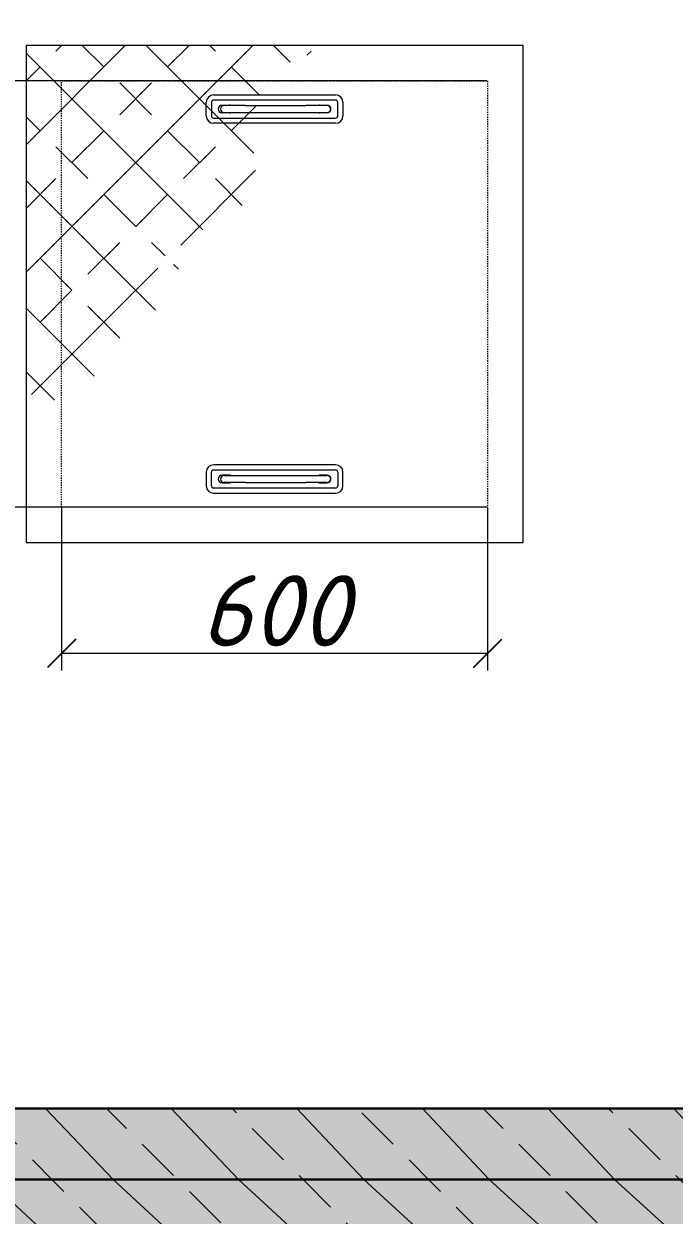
# Model space of a CAD drawing. Header units: millimetres. Extents: x 18305 to 53696, y 2146 to 15344.
# Drawn here: x 31111 to 32027, y 12050 to 13728 of the extents above; entities that cross this region are included whole.
import ezdxf

# ---------------------------------------------------------------- set-up
doc = ezdxf.new("R2010")
doc.units = ezdxf.units.MM
doc.set_wipeout_variables(frame=1)
for name, pattern in [('A_HIDDEN1', [0.333334, 0.166667, -0.166667]), ('DASHDOT2', [0.5, 0.25, -0.125, 0, -0.125]), ('Сплошная', [0])]:
    doc.linetypes.add(name, pattern=pattern)
doc.layers.add('НОЛЬ', color=7, linetype='Continuous')
doc.styles.add('ГОСТ-80', font='isocpeur.ttf', dxfattribs={"height": 80})
doc.styles.add('ИСО курсив', font='isocpeui.ttf')
doc.dimstyles.new('ГОСТ-80', dxfattribs={"dimtxt": 80, "dimasz": 40, "dimexe": 24, "dimexo": 1, "dimgap": 10, "dimtad": 1, "dimdec": 0, "dimtxsty": 'ГОСТ-80', "dimblk": 'OBLIQUE', "dimcen": 2.5, "dimclrd": 251, "dimclre": 251, "dimclrt": 251, "dimadec": 0, "dimazin": 0, "dimtfac": 1, "dimtdec": 0, "dimtmove": 0, "dimatfit": 3, "dimfxl": 250, "dimlwd": 9, "dimlwe": 9, "dimarcsym": 2})

# ---------------------------------------------------------------- blocks, each defined once
blk = doc.blocks.new('*U887')
at = {"lineweight": 18}
h = blk.add_hatch(dxfattribs=at)
h.set_pattern_fill('ANSI33', scale=500)
h.set_pattern_definition([(45, (-270421877.2363863, -182955272.1720382), (-88.38834764831844, 88.38834764831844), []), (45, (-270421788.8480388, -182955272.1720382), (-88.38834764831844, 88.38834764831844), [62.5, -31.25])])
h.paths.add_polyline_path([(0, 6000), (0, 0), (2500, 0), (2500, 6000)])
h.paths.add_polyline_path([(2400, 5900), (2400, 100), (100, 100), (100, 5900)], flags=16)
h = blk.add_hatch(dxfattribs=at)
h.set_pattern_fill('AR-CONC', scale=30)
h.set_pattern_definition([(49.99999999999999, (-270421877.2363863, -182955272.1720382), (215.178054780226, -18.82564049477853), [22.5, -247.5]), (355, (-270421877.2363863, -182955272.1720382), (-41.6254000839, 225.6576401100035), [18, -198]), (100.45144446, (-270421859.304882, -182955273.7408414), (173.5526540181336, 206.8319972905888), [19.12205759999996, -210.3426335999997]), (46.18420000000001, (-270421877.2363863, -182955212.1720382), (320.1723992014717, -49.65578423792296), [33.75, -371.25]), (96.63563549, (-270421850.5553628, -182955216.3100303), (280.3985837022685, 292.2355802323651), [28.6831026, -315.5141279999999]), (351.1841639899999, (-270421877.2363863, -182955212.1720382), (280.3985835164319, 292.2355800809971), [27, -297.0000003]), (21, (-270421847.2363863, -182955227.1720382), (179.0721156355385, -120.7856671996016), [22.5, -247.5]), (326.0000000000001, (-270421847.2363863, -182955227.1720382), (72.99459957647451, 217.5450135140559), [18, -198]), (71.45144474, (-270421832.3137101, -182955237.2375104), (252.0667130189913, 96.75934584190615), [19.122057, -210.3426336]), (37.50000000000001, (-270421877.2363863, -182955272.1720382), (3.647956595187201, 99.86815614939344), [0, -195.6, 0, -201, 0, -198.75]), (7.499999999999999, (-270421877.2363863, -182955272.1720382), (78.92086123264458, 118.3235135647081), [0, -114.6, 0, -191.1, 0, -75.75]), (327.5, (-270421944.1363863, -182955272.1720382), (160.1467308517227, -6.766461520313927), [0, -75, 0, -234, 0, -310.5]), (317.5, (-270421974.1363863, -182955272.1720382), (174.9558508027159, 30.03149469969532), [0, -97.5, 0, -155.4, 0, -220.5])])
h.paths.add_polyline_path([(1.13686837721616e-13, 6000), (0, 9.094947017729282e-13), (2500, -9.094947017729282e-13), (2500, 6000)])
h.paths.add_polyline_path([(2400, 5900), (2400, 100), (100, 100), (100, 5900)], flags=16)
at = {"color": 7, "lineweight": 30}
for points in [[(0, 6000), (2500, 6000), (2500, 0), (0, 0)], [(100, 5900), (2400, 5900), (2400, 100), (100, 100)]]:
    blk.add_lwpolyline(points, close=True, dxfattribs=at)
blk = doc.blocks.new('A$C196e052b')
at = {"color": 252, "lineweight": 18}
blk.add_wipeout([(-400.0000000029106, 799.9999999999998), (-400.0000000029104, 99.99999999999966), (300.0000000000002, 99.99999999999976), (299.9999999999999, 799.9999999999999)], dxfattribs=at)
at = {"lineweight": 13, "ltscale": 2, "transparency": 33554687}
h = blk.add_hatch(dxfattribs=at)
h.set_pattern_fill('ANSI33', color=252, scale=20, angle=90)
h.set_pattern_definition([(135, (-1071955.989897668, -699230.8765057246), (-89.80256121069155, -89.80256121069154), []), (135, (-1071955.989897668, -699141.0739057581), (-89.80256121069155, -89.80256121069154), [63.50000000000002, -31.75000000000001])])
edge = h.paths.add_edge_path()
edge.add_spline(control_points=[(-400, 328.6136316210032), (-381.4811837077141, 222.0423559178598), (-86.93459724960849, 561.0194829106331), (-261.5274742245674, 461.8881329782307), (-250.1235035657883, 471.7240742268041), (-7.720676155295223, 641.090294778347), (-68.65601353859529, 558.5043798824772)], knot_values=[0, 0, 0, 0, 147.1957490608899, 240.430400332696, 284.5336143072386, 347.4544513214497, 347.4544513214497, 347.4544513214497, 347.4544513214497], degree=3, periodic=0)
edge.add_spline(control_points=[(-68.65601353859529, 558.5043798824772), (-83.88816663110629, 692.3374128341675), (-113.837870657444, 780.9436060786247), (63.87716839229688, 800)], knot_values=[347.4544513214497, 347.4544513214497, 347.4544513214497, 347.4544513214497, 519.254660040759, 519.254660040759, 519.254660040759, 519.254660040759], degree=3, periodic=0)
edge.add_line((63.87716839229688, 800), (-400, 800))
edge.add_line((-400, 800), (-400, 328.6136316210032))
h = blk.add_hatch(dxfattribs=at)
h.set_pattern_fill('ANSI33', color=252, scale=20, angle=180)
h.set_pattern_definition([(225, (-1071955.989897668, -699230.8765057246), (89.80256121069154, -89.80256121069155), []), (225, (-1072045.792497635, -699230.8765057246), (89.80256121069154, -89.80256121069155), [63.50000000000002, -31.75000000000001])])
edge = h.paths.add_edge_path()
edge.add_spline(control_points=[(-400, 328.6136316210032), (-381.4811837077141, 222.0423559178598), (-86.93459724960849, 561.0194829106331), (-261.5274742245674, 461.8881329782307), (-250.1235035657883, 471.7240742268041), (-7.720676155295223, 641.090294778347), (-68.65601353859529, 558.5043798824772)], knot_values=[0, 0, 0, 0, 147.1957490608899, 240.430400332696, 284.5336143072386, 347.4544513214497, 347.4544513214497, 347.4544513214497, 347.4544513214497], degree=3, periodic=0)
edge.add_spline(control_points=[(-68.65601353859529, 558.5043798824772), (-83.88816663110629, 692.3374128341675), (-113.837870657444, 780.9436060786247), (63.87716839229688, 800)], knot_values=[347.4544513214497, 347.4544513214497, 347.4544513214497, 347.4544513214497, 519.254660040759, 519.254660040759, 519.254660040759, 519.254660040759], degree=3, periodic=0)
edge.add_line((63.87716839229688, 800), (-400, 800))
edge.add_line((-400, 800), (-400, 328.6136316210032))
at = {"color": 252, "lineweight": 5, "ltscale": 2, "transparency": 33554687}
for p, q in [((-135.8519999996061, 730.4976490735426), (35.85199999657925, 730.4976490735426)), ((35.85199999657925, 723.1653006672277), (-135.8519999996061, 723.1653006672277)), ((-146.2323484137887, 700.8133006691351), (-146.2323484137887, 720.1173006891622)), ((-138.8999999776715, 720.1173006891622), (-138.8999999776715, 700.8133006691351)), ((-123.9000295415753, 715.9652711152448), (-113.9000295415753, 715.9652711152448)), ((-113.9000295415753, 704.9652711152448), (-123.9000295415753, 704.9652711152448)), ((-91.10002952965442, 715.4652711152448), (-121.1000295296544, 715.4652711152448)), ((-121.1000295296544, 705.4652711152448), (-91.10002952965442, 705.4652711152448)), ((-91.10002952965442, 715.4652711152448), (-6.100029529654421, 715.4652711152448)), ((-91.10002952965442, 705.4652711152448), (-6.100029529654421, 705.4652711152448)), ((23.89997047034558, 715.4652711152448), (-6.100029529654421, 715.4652711152448)), ((-6.100029529654421, 705.4652711152448), (23.89997047034558, 705.4652711152448)), ((13.89997047034558, 715.9652711152448), (23.89997047034558, 715.9652711152448)), ((23.89997047034558, 704.9652711152448), (13.89997047034558, 704.9652711152448)), ((38.90000000444707, 700.8133006691351), (38.90000000444707, 720.1173006891622)), ((46.23234844056424, 720.1173006891622), (46.23234844056424, 700.8133006691351)), ((-135.8519999996061, 697.7653006910696), (35.85199999657925, 697.7653006910696)), ((35.85199999657925, 690.4329522847547), (-135.8519999996061, 690.4329522847547)), ((35.85199999657925, 209.5670477151289), (-135.8519999996061, 209.5670477151289)), ((-135.8519999996061, 202.2346992492094), (35.85199999657925, 202.2346992492094)), ((-146.2323484137887, 199.1866992711439), (-146.2323484137887, 179.8826992511167)), ((-138.8999999776715, 179.8826992511167), (-138.8999999776715, 199.1866992711439)), ((-113.9000295415753, 195.0347288250341), (-123.9000295415753, 195.0347288250341)), ((-121.1000295296544, 194.5347288250341), (-91.10002952965442, 194.5347288250341)), ((-91.10002952965442, 184.5347288250341), (-121.1000295296544, 184.5347288250341)), ((-91.10002952965442, 194.5347288250341), (-6.100029529654421, 194.5347288250341)), ((-91.10002952965442, 184.5347288250341), (-6.100029529654421, 184.5347288250341)), ((-6.100029529654421, 194.5347288250341), (23.89997047034558, 194.5347288250341)), ((23.89997047034558, 184.5347288250341), (-6.100029529654421, 184.5347288250341)), ((23.89997047034558, 195.0347288250341), (13.89997047034558, 195.0347288250341)), ((38.90000000444707, 199.1866992711439), (38.90000000444707, 179.8826992511167)), ((46.23234844056424, 179.8826992511167), (46.23234844056424, 199.1866992711439)), ((35.85199999657925, 176.8346992730512), (-135.8519999996061, 176.8346992730512)), ((-135.8519999996061, 169.5023508667364), (35.85199999657925, 169.5023508667364)), ((-123.9000295415753, 184.0347288250341), (-113.9000295415753, 184.0347288250341)), ((13.89997047034558, 184.0347288250341), (23.89997047034558, 184.0347288250341))]:
    blk.add_line(p, q, dxfattribs=at)
at = {"color": 252, "lineweight": 18}
blk.add_lwpolyline([(300, 800), (-400, 800), (-400, 100), (300, 100)], close=True, dxfattribs=at)
at = {"color": 252, "linetype": 'A_HIDDEN1', "lineweight": 20, "ltscale": 10}
blk.add_lwpolyline([(-350, 750), (250, 750), (250, 150), (-350, 150)], close=True, dxfattribs=at)
at = {"color": 252, "lineweight": 5, "ltscale": 2, "transparency": 33554687}
for centre, radius, start, end in [((-135.8519999996061, 720.1173006891622), 10.38034841870831, 90, 180), ((-135.8519999996061, 720.1173006891622), 3.048000000009781, 90, 180), ((35.85199999657925, 720.1173006891622), 10.38034841872286, 0, 90), ((35.85199999657925, 720.1173006891622), 3.047999999995229, 0, 90), ((-123.9000295415753, 710.4652711152448), 5.500000000000002, 90, 270), ((-121.1000295296544, 710.4652711152448), 5.000000000000002, 90, 270), ((-113.9000295415753, 710.4652711152448), 5.50000000000187, 65.38002367758496, 90), ((-113.9000295415753, 710.4652711152448), 5.500000000000002, 270, 294.619976322415), ((13.89997047034558, 710.4652711152448), 5.500000000000002, 90, 114.619976322415), ((13.89997047034558, 710.4652711152448), 5.50000000000187, 245.380023677585, 270), ((23.89997047034558, 710.4652711152448), 5.500000000000002, 270, 90), ((23.89997047034558, 710.4652711152448), 5.000000000000002, 270, 90), ((-135.8519999996061, 700.8133006691351), 10.38034841872286, 180, 270), ((-135.8519999996061, 700.8133006691351), 3.047999999995229, 180, 270), ((35.85199999657925, 700.8133006691351), 3.048000000009781, 270, 0), ((35.85199999657925, 700.8133006691351), 10.38034841870831, 270, 0), ((-135.8519999996061, 199.1866992711439), 10.38034841872286, 90, 180), ((-135.8519999996061, 199.1866992711439), 3.047999999995229, 90, 180), ((35.85199999657925, 199.1866992711439), 10.38034841870831, 0, 90), ((35.85199999657925, 199.1866992711439), 3.048000000009781, 0, 90), ((-123.9000295415753, 189.5347288250341), 5.500000000000002, 90, 270), ((-121.1000295296544, 189.5347288250341), 5.000000000000002, 90, 270), ((-113.9000295415753, 189.5347288250341), 5.500000000000002, 65.38002367758496, 90), ((-113.9000295415753, 189.5347288250341), 5.50000000000187, 270, 294.619976322415), ((13.89997047034558, 189.5347288250341), 5.50000000000187, 90, 114.619976322415), ((13.89997047034558, 189.5347288250341), 5.500000000000002, 245.380023677585, 270), ((23.89997047034558, 189.5347288250341), 5.500000000000002, 270, 90), ((23.89997047034558, 189.5347288250341), 5.000000000000002, 270, 90), ((-135.8519999996061, 179.8826992511167), 10.38034841870831, 180, 270), ((-135.8519999996061, 179.8826992511167), 3.048000000009781, 180, 270), ((35.85199999657925, 179.8826992511167), 3.047999999995229, 270, 0), ((35.85199999657925, 179.8826992511167), 10.38034841872286, 270, 0)]:
    blk.add_arc(centre, radius, start, end, dxfattribs=at)
blk = doc.blocks.new('к4у4е54е')
at = {"color": 7, "lineweight": 40}
blk.add_blockref('A$C196e052b', (3440.590660401736, 750.3810383882083), dxfattribs=at)
blk = doc.blocks.new('_OBLIQUE')
at = {"color": 0, "linetype": 'ByBlock'}
blk.add_line((-0.5, -0.5), (0.5, 0.5), dxfattribs=at)
blk = doc.blocks.new('*D2006')
at = {"color": 251, "linetype": 'Сплошная', "lineweight": 9, "transparency": 16777216}
for p, q in [((31763.21611240117, 13647.11030029887), (30966.30395658341, 13647.11030029887)), ((31763.21611240117, 13047.11030029887), (30966.30395658341, 13047.11030029887))]:
    blk.add_line(p, q, dxfattribs=at)
at = {"color": 251, "linetype": 'Continuous', "lineweight": 9, "transparency": 16777216}
blk.add_line((30990.30395658341, 13647.11030029887), (30990.30395658341, 13047.11030029887), dxfattribs=at)
at = {"layer": 'Defpoints', "color": 0, "transparency": 16777216}
for p in [(31764.21611240117, 13647.11030029887), (30990.30395658341, 13047.11030029887), (31764.21611240117, 13047.11030029887)]:
    blk.add_point(p, dxfattribs=at)
at = {"color": 251, "lineweight": 9, "transparency": 16777216, "xscale": 40, "yscale": 40, "zscale": 40}
for p, rotation in [((30990.30395658341, 13647.11030029887), 90), ((30990.30395658341, 13047.11030029887), 270)]:
    blk.add_blockref('_OBLIQUE', p, dxfattribs=dict(at, rotation=rotation))
at = {"color": 7, "lineweight": 40, "transparency": 16777216, "insert": (30930.30395658341, 13347.11030029886), "char_height": 100, "attachment_point": 5, "rotation": 90, "style": 'ИСО курсив'}
blk.add_mtext('600', dxfattribs=at)
blk = doc.blocks.new('*D2007')
at = {"color": 251, "linetype": 'Сплошная', "lineweight": 9, "transparency": 16777216}
for p, q in [((31164.21611240115, 13046.11030029887), (31164.21611240115, 12817.16176609902)), ((31764.21611240115, 13046.11030029887), (31764.21611240115, 12817.16176609902))]:
    blk.add_line(p, q, dxfattribs=at)
at = {"color": 251, "linetype": 'Continuous', "lineweight": 9, "transparency": 16777216}
blk.add_line((31764.21611240115, 12841.16176609902), (31164.21611240115, 12841.16176609902), dxfattribs=at)
at = {"layer": 'Defpoints', "color": 0, "transparency": 16777216}
for p in [(31164.21611240115, 13047.11030029887), (31764.21611240115, 13047.11030029887), (31164.21611240115, 12841.16176609902)]:
    blk.add_point(p, dxfattribs=at)
at = {"color": 251, "lineweight": 9, "transparency": 16777216, "xscale": 40, "yscale": 40, "zscale": 40, "rotation": 180}
blk.add_blockref('_OBLIQUE', (31164.21611240115, 12841.16176609902), dxfattribs=at)
at = {"color": 251, "lineweight": 9, "transparency": 16777216, "xscale": 40, "yscale": 40, "zscale": 40}
blk.add_blockref('_OBLIQUE', (31764.21611240115, 12841.16176609902), dxfattribs=at)
at = {"color": 7, "lineweight": 40, "transparency": 16777216, "insert": (31464.21611240115, 12901.16176609902), "char_height": 100, "attachment_point": 5, "style": 'ИСО курсив'}
blk.add_mtext('600', dxfattribs=at)

msp = doc.modelspace()

# ---------------------------------------------------------------- linework, layer by layer
at = {"layer": 'НОЛЬ', "color": 44, "linetype": 'DASHDOT2', "lineweight": 20, "ltscale": 30}
for p, q in [((38453.78987930002, 12100.03182551509), (27205.29660477116, 12100.03182551509)), ((38453.78987930003, 12100.03182551509), (28205.29660477116, 12100.03182551509))]:
    msp.add_line(p, q, dxfattribs=at)

# ---------------------------------------------------------------- block references
at = {"color": 7, "rotation": 90}
for p in [(33842.78248774013, 12100.03182551509), (33842.78248774013, 9600.031825515092)]:
    msp.add_blockref('*U887', p, dxfattribs=at)

# ---------------------------------------------------------------- next in the draw order: block references
at = {"lineweight": 20}
msp.add_blockref('к4у4е54е', (28073.62545199941, 12146.72926191066), dxfattribs=at)

# ---------------------------------------------------------------- next in the draw order: dimensions: what is measured, and where the dimension line sits
at = {"color": 7, "lineweight": 40}
dim = msp.add_linear_dim(base=(30990.30395658341, 13047.11030029887), p1=(31764.21611240115, 13647.11030029887), p2=(31764.21611240115, 13047.11030029887), angle=90, dimstyle='ГОСТ-80', override={"dimtxt": 100, "dimtxsty": 'ИСО курсив', "dimclrt": 7}, dxfattribs=at)
dim.commit()
dim.dimension.update_dxf_attribs({"geometry": '*D2006', "text_midpoint": (30930.30395658341, 13347.11030029886)})
dim = msp.add_linear_dim(base=(31164.21611240115, 12841.16176609902), p1=(31764.21611240115, 13047.11030029887), p2=(31164.21611240115, 13047.11030029887), dimstyle='ГОСТ-80', override={"dimtxt": 100, "dimtxsty": 'ИСО курсив', "dimclrt": 7}, dxfattribs=at)
dim.commit()
dim.dimension.update_dxf_attribs({"geometry": '*D2007', "text_midpoint": (31464.21611240115, 12901.16176609902)})

doc.saveas('drawing.dxf')
